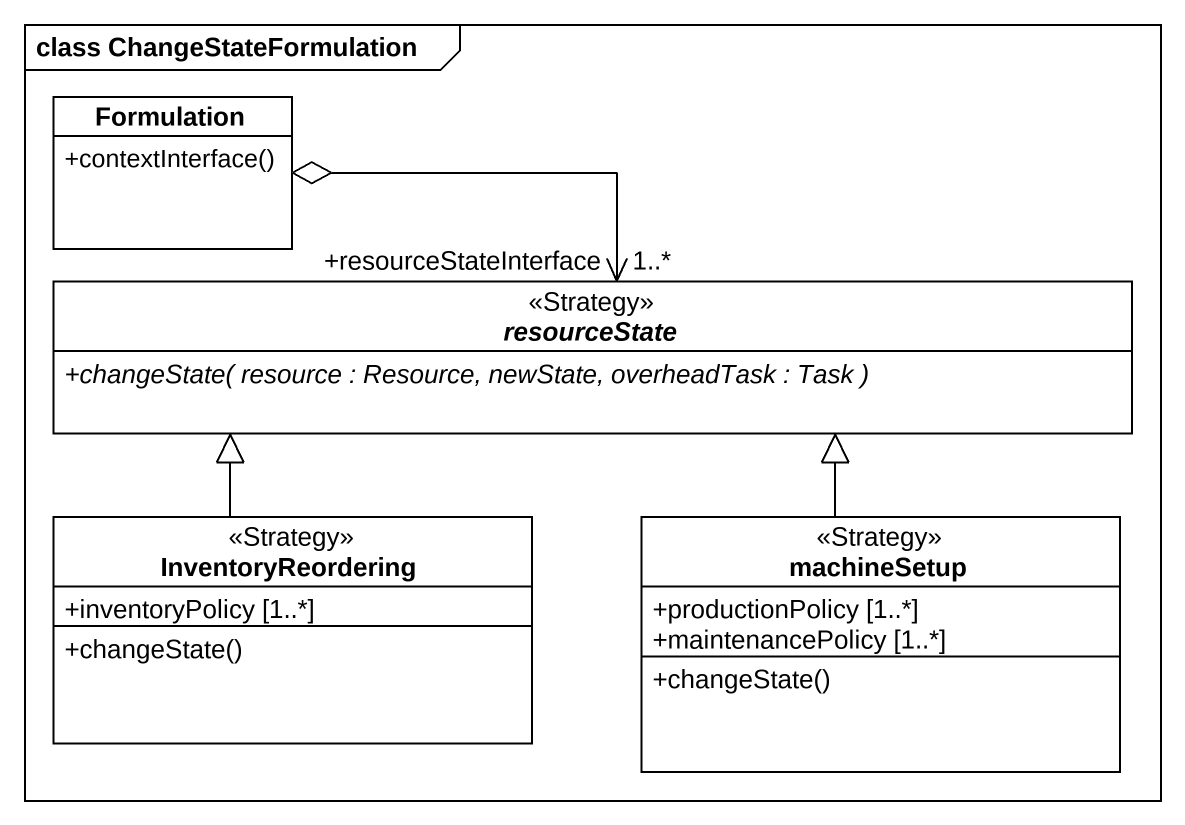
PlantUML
@startuml
mainframe class ChangeStateFormulation
hide circle
hide empty members
skinparam classAttributeIconSize 0
class Formulation {
  +contextInterface()
}
abstract class resourceState <<Strategy>> {
  {abstract} +changeState( resource : Resource, newState, overheadTask : Task )
}
class InventoryReordering <<Strategy>> {
  +inventoryPolicy [1..*]
  +changeState()
}
class machineSetup <<Strategy>> {
  +productionPolicy [1..*]
  +maintenancePolicy [1..*]
  +changeState()
}
Formulation o-right-> "+resourceStateInterface\n1..*" resourceState
InventoryReordering -up-|> resourceState
machineSetup -up-|> resourceState
@enduml
